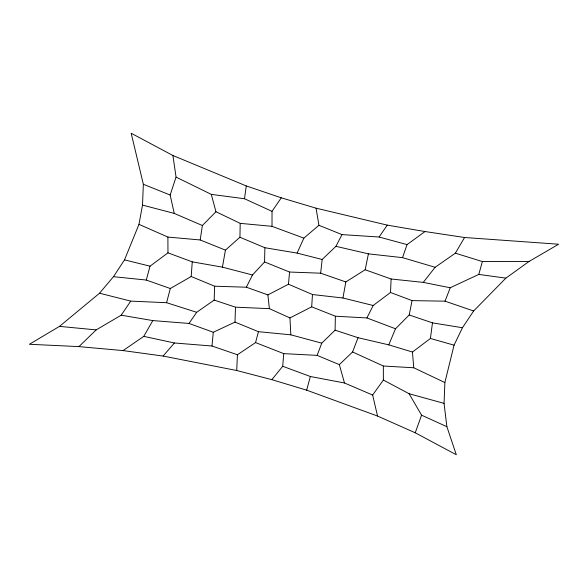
<?xml version="1.0" encoding="UTF-8"?>
<svg xmlns="http://www.w3.org/2000/svg" width="588" height="588" viewBox="0 0 588 588"><rect width="100%" height="100%" fill="white"/><g stroke="black" fill="none" stroke-linecap="round" stroke-linejoin="round"><path stroke-width="0.88" d="M316.057 208.174L318.931 225.3L303.864 238.14L272.016 226.329L272.024 211.342L281.284 197.818L316.057 208.174L387.272 225.123L425.036 231.547L464.564 237.501L558.6 244.226L529.112 261.432L505.878 278.131L473.641 310.986L462.44 327.736L454.054 345.171L444.866 382.553L444.058 403.375L446.88 426.697L456.317 454.759L415.238 432.783L377.547 416.047L306.657 390.167L271.862 379.657L236.729 370.514L163.082 356.056L123.046 350.588L78.932 346.611L29.4 344.274L59.491 326.377L99.548 293.214L113.469 276.691L124.516 259.874L138.974 224.359L142.517 205.102L143.347 184.264L131.175 133.241L172.916 155.504L246.284 185.94L281.284 197.818M239.941 237.251L264.879 247.732L264.571 261.947L252.495 274.978L222.426 267.15L225.424 250.12L239.941 237.251L240.198 223.359L215.95 211.739L211.298 194.378L176.055 177.098L172.916 155.504M123.046 350.588L143.773 336.373L174.401 342.98L211.989 346.016L237.42 354.755L255.552 342.584L283.754 353.631L317.138 355.38L321.761 343.164L335.094 330.184L335.366 316.219L311.684 306.826L289.943 317.932L269.392 308.649L235.494 307.171L214.164 300.093L196.671 312.301L188.998 323.444L152.806 320.585L121.201 315.19L96.175 329.89L78.932 346.611M214.164 300.093L214.635 286.209L191.196 276.514L170.299 288.524L166.588 302.702L130.727 301.122L99.548 293.214M188.998 323.444L213.29 332.257L235.002 322.106L235.494 307.171M236.729 370.514L237.42 354.755M335.366 316.219L366.919 317.946L373.174 305.495L390.513 292.479L391.108 278.999L365.17 269.76L345.84 281.939L342.936 297.998L312.478 294.537L288.473 284.224L267.885 294.897L246.343 287.216L214.635 286.209M311.684 306.826L312.478 294.537M191.196 276.514L192.247 261.851L167.962 252.84L150.021 266.18L146.272 280.042L113.469 276.691M271.862 379.657L282.71 366.273L283.754 353.631M288.473 284.224L289.561 272.038L264.571 261.947M211.989 346.016L213.29 332.257M345.84 281.939L320.658 273.192L322.151 259.477L335.932 246.321L342.003 234.605L379.098 237.015L407.058 244.608L425.036 231.547M388.764 344.862L412.46 352.036L430.423 338.467L432.474 322.871L409.204 314.992L395.496 328.773L388.764 344.862L358.048 337.703L335.094 330.184M272.024 211.342L244.49 198.737L246.284 185.94M225.424 250.12L200.185 239.963L202.368 225.513L215.95 211.739M409.204 314.992L412.063 300.615L445.035 301.174L473.641 310.986M365.17 269.76L368.404 253.854L402.53 257.64L435.113 267.283L455.369 253.178L464.564 237.501M255.552 342.584L258.455 331.683L290.825 334.829L321.761 343.164M306.657 390.167L310.346 376.504L282.71 366.273M391.108 278.999L423.279 282.387L450.239 287.76L478.786 274.42L482.373 261.564L529.112 261.432M202.368 225.513L174.254 213.407L170.153 195.018L176.055 177.098M402.53 257.64L407.058 244.608M415.238 432.783L421.559 415.165L409.094 393.717L383.376 380.054L383.332 366.023L352.579 351.962L339.342 364.634L344.487 382.986L372.638 395.033L377.547 416.047M352.579 351.962L358.048 337.703M445.035 301.174L450.239 287.76M264.879 247.732L297.102 253.09L303.864 238.14M246.343 287.216L252.495 274.978M143.773 336.373L152.806 320.585M121.201 315.19L130.727 301.122M379.098 237.015L387.272 225.123M372.638 395.033L383.376 380.054M423.279 282.387L435.113 267.283M163.082 356.056L174.401 342.98M289.561 272.038L320.658 273.192M383.332 366.023L413.761 367.772L444.866 382.553M138.974 224.359L167.896 237.067L200.185 239.963M240.198 223.359L272.016 226.329M59.491 326.377L96.175 329.89M211.298 194.378L244.49 198.737M478.786 274.42L505.878 278.131M432.474 322.871L462.44 327.736M192.247 261.851L222.426 267.15M310.346 376.504L344.487 382.986M335.932 246.321L368.404 253.854M342.936 297.998L373.174 305.495M124.516 259.874L150.021 266.18M297.102 253.09L322.151 259.477M142.517 205.102L174.254 213.407M409.094 393.717L444.058 403.375M430.423 338.467L454.054 345.171M455.369 253.178L482.373 261.564M166.588 302.702L196.671 312.301M146.272 280.042L170.299 288.524M390.513 292.479L412.063 300.615M366.919 317.946L395.496 328.773M143.347 184.264L170.153 195.018M318.931 225.3L342.003 234.605M235.002 322.106L258.455 331.683M317.138 355.38L339.342 364.634M421.559 415.165L446.88 426.697M267.885 294.897L269.392 308.649M412.46 352.036L413.761 367.772M289.943 317.932L290.825 334.829M167.896 237.067L167.962 252.84"/></g></svg>
